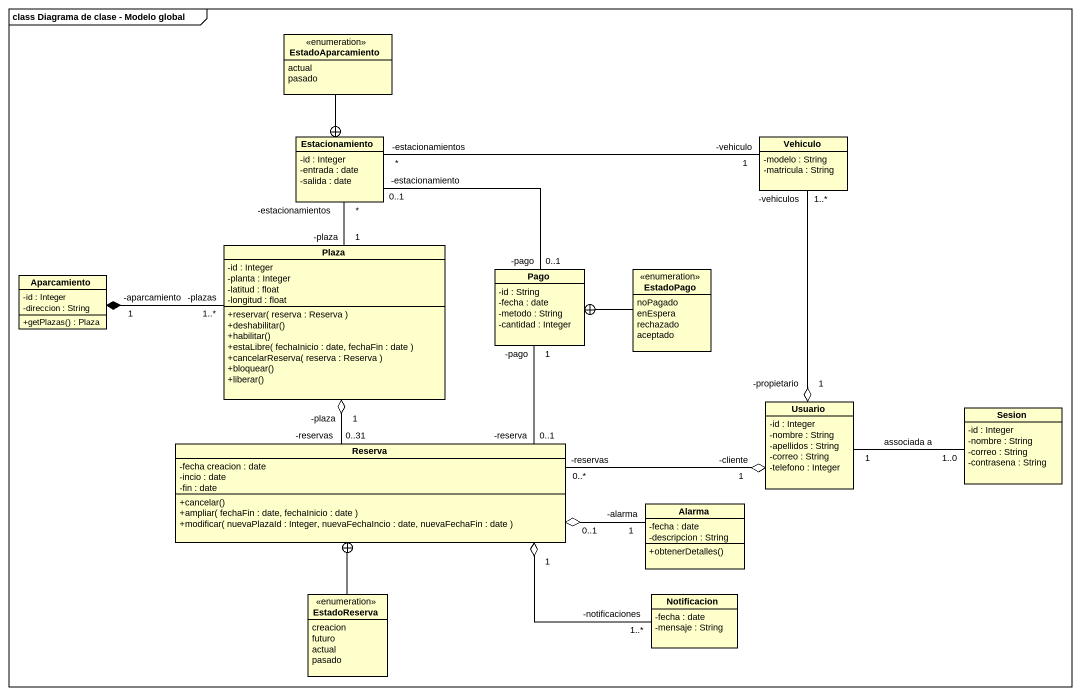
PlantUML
@startuml
mainframe class Diagrama de clase - Modelo global
hide circle
hide empty members
skinparam classAttributeIconSize 0
enum EstadoAparcamiento {
  actual
  pasado
}
class Estacionamiento {
  -id : Integer
  -entrada : date
  -salida : date
}
class Vehiculo {
  -modelo : String
  -matricula : String
}
class Aparcamiento {
  -id : Integer
  -direccion : String
  +getPlazas() : Plaza
}
class Plaza {
  -id : Integer
  -planta : Integer
  -latitud : float
  -longitud : float
  +reservar( reserva : Reserva )
  +deshabilitar()
  +habilitar()
  +estaLibre( fechaInicio : date, fechaFin : date )
  +cancelarReserva( reserva : Reserva )
  +bloquear()
  +liberar()
}
class Pago {
  -id : String
  -fecha : date
  -metodo : String
  -cantidad : Integer
}
enum EstadoPago {
  noPagado
  enEspera
  rechazado
  aceptado
}
class Usuario {
  -id : Integer
  -nombre : String
  -apellidos : String
  -correo : String
  -telefono : Integer
}
class Sesion {
  -id : Integer
  -nombre : String
  -correo : String
  -contrasena : String
}
class Reserva {
  -fecha creacion : date
  -incio : date
  -fin : date
  +cancelar()
  +ampliar( fechaFin : date, fechaInicio : date )
  +modificar( nuevaPlazaId : Integer, nuevaFechaIncio : date, nuevaFechaFin : date )
}
class Alarma {
  -fecha : date
  -descripcion : String
  +obtenerDetalles()
}
enum EstadoReserva {
  creacion
  futuro
  actual
  pasado
}
class Notificacion {
  -fecha : date
  -mensaje : String
}
EstadoAparcamiento --+ Estacionamiento
Estacionamiento "-estacionamiento\n0..1" -- "-pago\n0..1" Pago
Vehiculo "-vehiculo\n1" -left- "-estacionamientos\n*" Estacionamiento
Aparcamiento "-aparcamiento\n1" *-right- "-plazas\n1..*" Plaza
Plaza "-plaza\n1" -up- "-estacionamientos\n*" Estacionamiento
Plaza "-plaza\n1" o-- "-reservas\n0..31" Reserva
EstadoPago -left-+ Pago
Usuario "-propietario\n1" o-up- "-vehiculos\n1..*" Vehiculo
Usuario "1\n-cliente" o-left- "-reservas\n0..*" Reserva
Sesion "1..0" -left- "1" Usuario : associada a
Reserva "-reserva\n0..1" -up- "-pago\n1" Pago
Reserva "0..1" o-right- "1\n-alarma" Alarma
Reserva "1" o-right- "-notificaciones\n1..*" Notificacion
EstadoReserva -up-+ Reserva
@enduml
